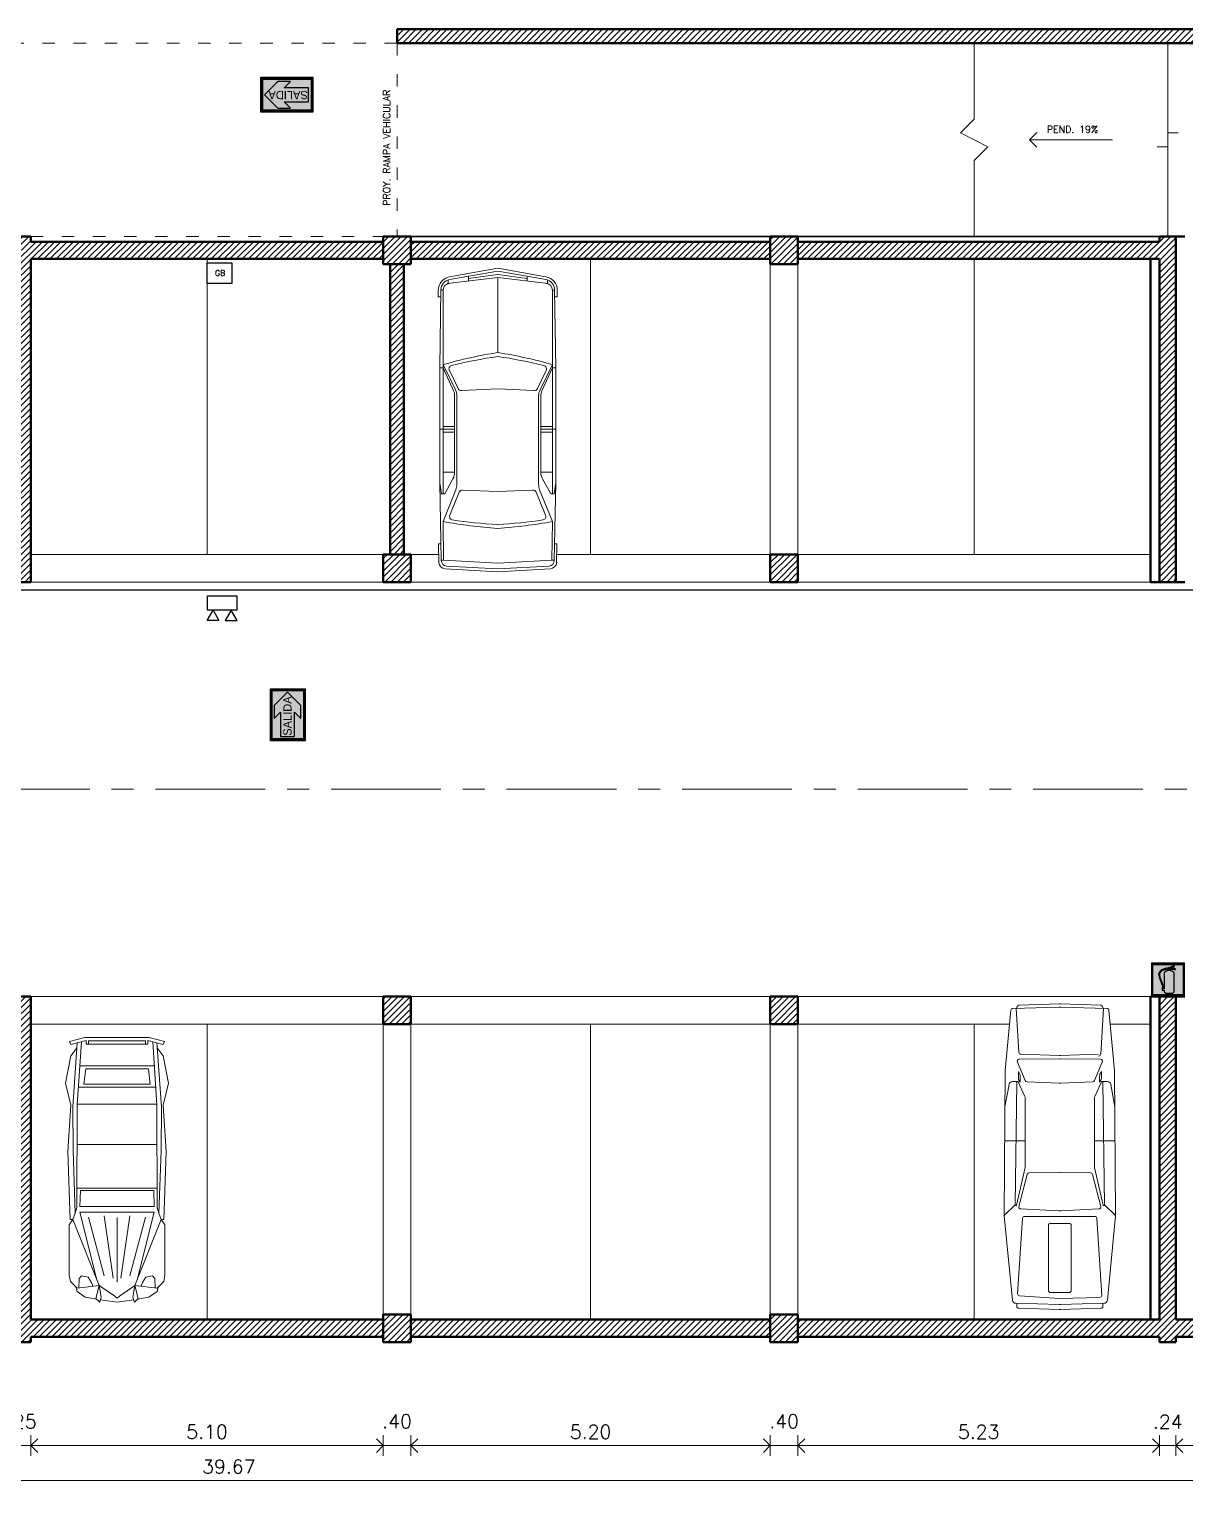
# Model space of a CAD drawing. Extents: x 1009 to 1343, y -172900 to 201.
# Drawn here: x 1170.01 to 1186.73, y 77.63 to 98.78 of the extents above; entities that cross this region are included whole.
import ezdxf

# ---------------------------------------------------------------- set-up
doc = ezdxf.new("R2010")
doc.units = 0
doc.header["$LTSCALE"] = 0.5
for name, pattern in [('ACAD_ISO03W100', [30, 12, -18]), ('CENTER', [50.8, 31.75, -6.35, 6.35, -6.35]), ('TRAZOS2', [0.375, 0.25, -0.125])]:
    doc.linetypes.add(name, pattern=pattern)
doc.layers.get('0').update_dxf_attribs({"linetype": 'CONTINUOUS'})
doc.layers.get('Defpoints').update_dxf_attribs({"linetype": 'CONTINUOUS'})
for name, color, linetype, lineweight in [('Acotaciones', 9, 'CONTINUOUS', 9), ('Detalles 01', 8, 'CONTINUOUS', 9), ('EQUIPO DE EMERGENCIA', 200, 'CONTINUOUS', 30), ('Muros corte', 7, 'CONTINUOUS', 40), ('Pisos', 252, 'CONTINUOUS', 18), ('Proyección', 4, 'ACAD_ISO03W100', 18), ('Punta 01', 6, 'CONTINUOUS', 9), ('Punta 02', 11, 'CONTINUOUS', 20), ('Punta 03', 171, 'CONTINUOUS', 30), ('Tratamiento pisos', 251, 'CONTINUOUS', 9), ('Vehículos', 155, 'CONTINUOUS', 13)]:
    doc.layers.add(name, color=color, linetype=linetype, lineweight=lineweight)
for name, color, linetype in [('BRIGADAS', 8, 'TRAZOS2'), ('Electricidad', 50, 'CONTINUOUS'), ('GCI-LUZ DE EMERG.LUZ ESTROBOSCOPICA', 12, 'CONTINUOUS'), ('MARCO_FONDO_NEGRO', 7, 'CONTINUOUS'), ('SEÑAL_FONDO_FIGURAS', 254, 'CONTINUOUS'), ('SEÑAL_FONDO_NEGRO', 7, 'CONTINUOUS'), ('SEÑAL_FONDO_ROJO', 242, 'CONTINUOUS'), ('SEÑAL_FONDO_VERDE', 86, 'CONTINUOUS')]:
    doc.layers.add(name, color=color, linetype=linetype)
doc.styles.add('franklin gothic medium', font='framd.ttf')
doc.styles.add('Texto 1 mm', font='simplex.shx', dxfattribs={"height": 0.1})
doc.styles.add('Texto 2 mm', font='simplex.shx', dxfattribs={"height": 0.2})
doc.styles.add('Texto 5 mm', font='simplex.shx', dxfattribs={"height": 0.5})
doc.dimstyles.new('Primera línea', dxfattribs={"dimscale": 0, "dimtxt": 0.2, "dimasz": 0.2, "dimexe": 0.15, "dimexo": 0, "dimgap": 0.1, "dimtad": 1, "dimzin": 4, "dimdsep": 46, "dimtxsty": 'Texto 2 mm', "dimblk": 'OPEN90', "dimcen": 2.5, "dimclrd": 256, "dimclre": 256, "dimclrt": 256, "dimadec": 0, "dimazin": 0, "dimtfac": 1, "dimtmove": 2, "dimatfit": 3, "dimldrblk": 'OPEN90', "dimfxl": 1, "dimtolj": 1, "dimtzin": 0, "dimlwd": -1, "dimlwe": -1, "dimarcsym": 0})
doc.dimstyles.new('Segunda línea', dxfattribs={"dimscale": 0, "dimtxt": 0.2, "dimasz": 0.2, "dimexe": 0.15, "dimexo": 0.5, "dimgap": 0.1, "dimtad": 1, "dimzin": 4, "dimdsep": 46, "dimtxsty": 'Texto 2 mm', "dimblk": 'OPEN90', "dimcen": 2.5, "dimclrd": 256, "dimclre": 256, "dimclrt": 256, "dimadec": 0, "dimazin": 0, "dimtfac": 1, "dimtmove": 2, "dimatfit": 3, "dimldrblk": 'OPEN90', "dimfxl": 1, "dimtolj": 1, "dimtzin": 0, "dimlwd": -1, "dimlwe": -1, "dimarcsym": 0})
pattern_1 = [(45, (62.21442, 16.503325), (-0.0449012806, 0.0449012806), [])]

# ---------------------------------------------------------------- blocks, each defined once
blk = doc.blocks.new('3cv planta')
for p, q in [((-206.2, 25.9), (-109.9, 64.4)), ((-109.9, 64.4), (-100.7, 61.2)), ((-196.3, 29.9), (-99.1, 54.3)), ((-100.7, 61.2), (-92.5, 58.6)), ((-99.1, 54.3), (-99.1, 0)), ((-92.5, 58.6), (57.7, 58.4)), ((-90.7, 54.3), (-90.7, 0)), ((-90.7, 54.3), (-67.5, 53.6)), ((-67.5, 53.6), (-67.5, 0)), ((-64, 58.6), (-64, 0)), ((0, 58.5), (0, 0)), ((57.7, 58.4), (149.8, 52.1)), ((58.9, 58.3), (58.9, 0)), ((83.5, 56.6), (83.5, 0)), ((88, 48.5), (88, 0)), ((88, 48.5), (110.5, 45.8)), ((110.5, 45.8), (110.5, 0)), ((114.9, 54.4), (114.9, 0)), ((-227.3, 24.3), (-230.8, 0)), ((-225.3, 31.1), (-230.6, 25.3)), ((-230.6, 25.3), (-223.2, 23)), ((-206.2, 25.9), (-225.3, 31.1)), ((-223.2, 23), (-206.2, 25.9)), ((-192.1, 18.8), (-106.2, 41.5)), ((146.5, 41.5), (146.5, 0)), ((-227.3, -24.3), (-230.8, 0)), ((-201.5, 0), (-106.9, 0)), ((-195.4, 5.7), (-104.6, 18.8)), ((-99.1, -54.3), (-99.1, 0)), ((-90.7, -54.3), (-90.7, 0)), ((-67.5, -53.6), (-67.5, 0)), ((-64, -58.6), (-64, 0)), ((0, -58.5), (0, 0)), ((58.9, -58.3), (58.9, 0)), ((83.5, -56.6), (83.5, 0)), ((88, -48.5), (88, 0)), ((110.5, -45.8), (110.5, 0)), ((114.9, -54.4), (114.9, 0)), ((146.5, -41.5), (146.5, 0)), ((-195.4, -5.7), (-104.6, -18.8)), ((-192.1, -18.8), (-106.2, -41.5)), ((-230.6, -25.3), (-223.2, -23)), ((-225.3, -31.1), (-230.6, -25.3)), ((-206.2, -25.9), (-225.3, -31.1)), ((-223.2, -23), (-206.2, -25.9)), ((-206.2, -25.9), (-109.9, -64.4)), ((-196.3, -29.9), (-99.1, -54.3)), ((-109.9, -64.4), (-100.7, -61.2)), ((-100.7, -61.2), (-92.5, -58.6)), ((-92.5, -58.6), (57.7, -58.4)), ((-90.7, -54.3), (-67.5, -53.6)), ((57.7, -58.4), (149.8, -52.1)), ((88, -48.5), (110.5, -45.8))]:
    blk.add_line(p, q)
for points in [[(140.9, 58.6), (129.6, 67.3), (89.5, 75.1), (57.2, 67.5), (-10.2, 71.7), (-109.9, 68.5), (-109.9, 64.4), (-117.8, 70), (-191.5, 69.8), (-200.4, 68.2), (-210.1, 58.5), (-206.2, 25.9), (-222.1, 3.4), (-225, 0)], [(148.4, 58.1), (55.1, 64.8), (-8.9, 64.3), (-100.7, 61.2)], [(151.4, 0), (151.4, 41.5), (146.5, 41.5), (146.5, 45.1), (151.6, 45.1), (146.1, 67.3), (150.5, 69.4), (156.1, 47), (156.1, 0)], [(-208.7, 59.9), (-214.9, 58.5), (-223.3, 46.4), (-226.3, 30)], [(-209.8, 55.9), (-196.3, 55.2), (-192.2, 51.9), (-194, 42), (-202.1, 37.3), (-207.3, 35.4)], [(140.9, -58.6), (129.6, -67.3), (89.5, -75.1), (57.2, -67.5), (-10.2, -71.7), (-109.9, -68.5), (-109.9, -64.4), (-117.8, -70), (-191.5, -69.8), (-200.4, -68.2), (-210.1, -58.5), (-206.2, -25.9), (-222.1, -3.4), (-225, 0)], [(151.4, 0), (151.4, -41.5), (146.5, -41.5), (146.5, -45.1), (151.6, -45.1), (146.1, -67.3), (150.5, -69.4), (156.1, -47), (156.1, 0)], [(-208.7, -59.9), (-214.9, -58.5), (-223.3, -46.4), (-226.3, -30)], [(-209.8, -55.9), (-196.3, -55.2), (-192.2, -51.9), (-194, -42), (-202.1, -37.3), (-207.3, -35.4)], [(148.4, -58.1), (55.1, -64.8), (-8.9, -64.3), (-100.7, -61.2)]]:
    blk.add_lwpolyline(points)
blk = doc.blocks.new('A$C0C570FE1')
for p, q in [((1.446, 1.701), (0.312, 1.684)), ((0.416, 1.722), (0.324, 1.723)), ((0.416, 1.685), (0.416, 1.722)), ((3.11, 1.701), (1.446, 1.701)), ((1.446, 1.701), (1.446, 1.653)), ((2.333, 1.701), (2.333, 1.485)), ((4.234, 1.679), (3.11, 1.701)), ((3.268, 1.677), (3.11, 1.701)), ((3.993, 1.717), (3.993, 1.684)), ((4.262, 1.714), (3.993, 1.717)), ((0.125, 1.558), (0, 0.861)), ((0.167, 1.56), (0.044, 0.861)), ((0.225, 1.592), (0.136, 0.861)), ((0.171, 1.581), (0.224, 1.581)), ((0.321, 1.653), (0.321, 1.684)), ((0.321, 1.653), (3.268, 1.653)), ((1.398, 1.653), (1.764, 1.474)), ((1.446, 1.653), (1.776, 1.501)), ((1.744, 1.435), (1.481, 1.562)), ((1.855, 1.485), (2.953, 1.485)), ((2.293, 1.653), (2.293, 1.485)), ((2.373, 1.653), (2.373, 1.485)), ((2.953, 1.485), (2.953, 1.653)), ((3.049, 1.51), (3.268, 1.629)), ((3.208, 1.468), (3.668, 1.653)), ((3.245, 1.418), (3.577, 1.554)), ((3.268, 1.629), (3.268, 1.677)), ((3.668, 1.653), (4.23, 1.644)), ((4.23, 1.644), (4.23, 1.679)), ((4.23, 1.644), (4.272, 0.861)), ((4.313, 1.603), (4.355, 0.861)), ((4.395, 0.861), (4.353, 1.62)), ((0.152, 1.283), (0.093, 0.861)), ((0.119, 1.285), (0.188, 1.285)), ((1.75, 0.861), (1.773, 1.388)), ((1.852, 1.453), (3.134, 1.453)), ((3.236, 0.861), (3.214, 1.37)), ((0.125, 0.165), (0, 0.861)), ((0.167, 0.163), (0.044, 0.861)), ((0.152, 0.439), (0.093, 0.861)), ((0.136, 0.861), (1.224, 0.861)), ((0.225, 0.131), (0.136, 0.861)), ((1.75, 0.861), (1.773, 0.335)), ((3.236, 0.861), (3.214, 0.353)), ((4.23, 0.079), (4.272, 0.861)), ((4.313, 0.12), (4.355, 0.861)), ((4.395, 0.861), (4.353, 0.103)), ((0.119, 0.438), (0.188, 0.438)), ((1.398, 0.07), (1.764, 0.249)), ((1.446, 0.07), (1.776, 0.221)), ((1.744, 0.287), (1.481, 0.161)), ((1.852, 0.27), (3.134, 0.27)), ((1.855, 0.238), (2.953, 0.238)), ((2.293, 0.07), (2.293, 0.238)), ((2.333, 0.022), (2.333, 0.238)), ((2.373, 0.07), (2.373, 0.238)), ((2.953, 0.238), (2.953, 0.07)), ((3.049, 0.213), (3.268, 0.094)), ((3.208, 0.255), (3.668, 0.07)), ((3.245, 0.304), (3.577, 0.169)), ((0.171, 0.142), (0.224, 0.142)), ((1.446, 0.022), (0.312, 0.039)), ((0.321, 0.07), (3.268, 0.07)), ((0.321, 0.07), (0.321, 0.039)), ((0.416, 0.001), (0.324, 0)), ((0.416, 0.038), (0.416, 0.001)), ((1.446, 0.022), (1.446, 0.07)), ((3.11, 0.022), (1.446, 0.022)), ((3.268, 0.046), (3.11, 0.022)), ((4.234, 0.044), (3.11, 0.022)), ((3.268, 0.094), (3.268, 0.046)), ((3.668, 0.07), (4.23, 0.079)), ((3.993, 0.005), (3.993, 0.039)), ((4.262, 0.008), (3.993, 0.005)), ((4.23, 0.079), (4.23, 0.044))]:
    blk.add_line(p, q)
for centre, radius, start, end in [((0.322, 1.523), 0.2, 89.6059, 169.7934), ((4.253, 1.615), 0.1, 3.1608, 84.5613), ((0.315, 1.534), 0.15, 90.8772, 169.9992), ((0.321, 1.553), 0.1, 90, 173.024), ((7.846, -0.184), 6.705, 164.0955, 171.0276), ((7.876, -0.089), 6.664, 165.9376, 171.8019), ((1.459, 1.516), 0.05, 64.4236, 163.8009), ((1.855, 1.685), 0.2, 246.7861, 270), ((2.953, 1.685), 0.2, 270, 298.6282), ((3.596, 1.508), 0.05, 13.1488, 112.1811), ((-2.765, 0.542), 6.484, 2.8274, 8.6702), ((-2.714, 0.453), 6.494, 3.6062, 10.6501), ((4.233, 1.599), 0.08, 3.2191, 89.3245), ((1.723, 1.39), 0.05, 357.5478, 64.4236), ((1.852, 1.653), 0.2, 243.8694, 270), ((3.134, 1.653), 0.2, 270, 291.9752), ((3.264, 1.372), 0.05, 112.1811, 182.5243), ((7.846, 1.907), 6.705, 188.9724, 195.9045), ((7.876, 1.812), 6.664, 188.1981, 194.0624), ((-2.765, 1.181), 6.484, 351.3298, 357.1726), ((-2.714, 1.27), 6.494, 349.3499, 356.3938), ((1.723, 0.332), 0.05, 295.5764, 2.4522), ((1.852, 0.07), 0.2, 90, 116.1306), ((1.855, 0.038), 0.2, 90, 113.2139), ((2.953, 0.038), 0.2, 61.3718, 90), ((3.134, 0.07), 0.2, 68.0248, 90), ((3.264, 0.351), 0.05, 177.4757, 247.8189), ((0.322, 0.2), 0.2, 190.2066, 270.3941), ((0.315, 0.189), 0.15, 190.0008, 269.1228), ((0.321, 0.17), 0.1, 186.976, 270), ((1.459, 0.206), 0.05, 196.1991, 295.5764), ((3.596, 0.215), 0.05, 247.8189, 346.8512), ((4.233, 0.124), 0.08, 270.6755, 356.7809), ((4.253, 0.108), 0.1, 275.4387, 356.8392)]:
    blk.add_arc(centre, radius, start, end)
blk = doc.blocks.new('R12 planta')
for p, q in [((-2.325, 0.646), (-2.368, 0.646)), ((-2.345, 0.031), (-2.325, 0.659)), ((-1.058, 0.826), (-2.28, 0.709)), ((1.041, 0.813), (-1.055, 0.826)), ((-0.901, 0.668), (-1.053, 0.826)), ((-0.903, 0.648), (-0.362, 0.523)), ((0.876, 0.646), (-0.901, 0.668)), ((0.027, 0.523), (0.027, 0.819)), ((0.843, 0.758), (0.52, 0.816)), ((0.884, 0.646), (0.884, 0.709)), ((0.898, 0.524), (1.165, 0.637)), ((1.915, 0.732), (1.043, 0.812)), ((1.307, 0.614), (1.942, 0.655)), ((1.942, 0.702), (1.963, 0.031)), ((-2.417, 0.032), (-2.398, 0.616)), ((-2.217, 0.604), (-2.254, 0.025)), ((-2.187, 0.634), (-1.097, 0.563)), ((-1.068, -0.483), (-1.068, 0.533)), ((-0.96, 0.587), (-0.986, 0.036)), ((-0.924, 0.616), (-0.459, 0.494)), ((-0.435, 0.464), (-0.432, 0.024)), ((-0.36, 0.523), (0.635, 0.523)), ((0.678, 0.532), (0.88, 0.627)), ((0.861, 0.034), (0.88, 0.497)), ((0.912, 0.619), (0.873, 0.598)), ((0.951, 0.598), (0.873, 0.598)), ((0.926, 0.623), (1.028, 0.623)), ((1.028, 0.623), (0.989, 0.601)), ((1.206, 0.609), (1.215, 0.027)), ((1.279, 0.584), (1.263, 0.031)), ((1.99, 0.616), (2.008, 0.031)), ((-2.417, 0.013), (-2.398, -0.571)), ((-2.345, 0.013), (-2.325, -0.615)), ((-2.241, -0.554), (-2.254, 0.025)), ((-2.169, 0.157), (-2.169, -0.112)), ((-2.139, 0.187), (-1.198, 0.187)), ((-1.168, 0.157), (-1.168, -0.112)), ((-0.96, -0.542), (-0.986, 0.008)), ((-0.435, -0.42), (-0.432, 0.02)), ((0.861, 0.01), (0.88, -0.452)), ((1.206, -0.565), (1.215, 0.018)), ((1.279, -0.539), (1.263, 0.014)), ((1.942, -0.658), (1.963, 0.013)), ((1.99, -0.571), (2.008, 0.013)), ((-2.139, -0.142), (-1.198, -0.142)), ((-2.325, -0.601), (-2.368, -0.601)), ((-2.211, -0.584), (-1.097, -0.513)), ((-0.901, -0.624), (-1.053, -0.782)), ((-0.924, -0.572), (-0.459, -0.449)), ((-0.903, -0.604), (-0.362, -0.479)), ((0.876, -0.601), (-0.901, -0.624)), ((-0.36, -0.478), (0.635, -0.478)), ((0.027, -0.478), (0.027, -0.775)), ((0.678, -0.488), (0.88, -0.582)), ((0.912, -0.575), (0.873, -0.553)), ((0.951, -0.553), (0.873, -0.553)), ((0.884, -0.601), (0.884, -0.665)), ((0.898, -0.48), (1.165, -0.592)), ((0.926, -0.578), (1.028, -0.578)), ((1.028, -0.578), (0.989, -0.557)), ((1.282, -0.569), (1.942, -0.611)), ((-1.058, -0.782), (-2.28, -0.665)), ((1.041, -0.768), (-1.055, -0.782)), ((0.843, -0.714), (0.52, -0.772)), ((1.915, -0.688), (1.043, -0.768))]:
    blk.add_line(p, q)
for centre, radius, start, end in [((-2.368, 0.616), 0.03, 90, 180), ((-2.275, 0.659), 0.05, 95.4727, 180), ((-1.056, 0.796), 0.03, 89.6203, 95.4727), ((-0.901, 0.658), 0.01, 90, 258.9881), ((0.834, 0.709), 0.05, 0, 79.9012), ((0.876, 0.636), 0.01, 295.0315, 90), ((1.04, 0.783), 0.03, 84.7226, 89.6203), ((1.176, 0.609), 0.03, 0, 112.8473), ((1.912, 0.702), 0.03, 0, 84.7226), ((1.944, 0.596), 0.0501, 23.6099, 92.4957), ((-2.187, 0.604), 0.03, 90, 180), ((-1.098, 0.533), 0.03, 0, 86.3747), ((-0.93, 0.587), 0.03, 78.6827, 180), ((-0.465, 0.464), 0.03, 0, 78.6827), ((-0.357, 0.553), 0.03, 258.9881, 270), ((-0.36, 0.533), 0.01, 256.9832, 270), ((0.635, 0.623), 0.1, 270, 295.0315), ((0.91, 0.497), 0.03, 112.8473, 180), ((0.926, 0.593), 0.03, 90, 117.7651), ((0.952, 0.802), 0.204, 269.9335, 280.5642), ((1.309, 0.584), 0.03, 93.6171, 180), ((-2.117, 0.022), 0.3, 178.1825, 181.8175), ((-2.045, 0.022), 0.3, 178.2216, 181.7784), ((-2.139, 0.157), 0.03, 90, 180), ((-1.198, 0.157), 0.03, 0, 90), ((-0.686, 0.022), 0.3, 177.2761, 182.7239), ((-0.732, 0.022), 0.3, 359.5958, 0.4042), ((1.161, 0.022), 0.3, 177.6755, 182.3245), ((0.915, 0.022), 0.3, 359.1475, 0.8525), ((1.563, 0.022), 0.3, 178.3902, 181.6098), ((1.663, 0.022), 0.3, 358.2407, 1.7593), ((1.708, 0.022), 0.3, 358.2407, 1.7593), ((-2.139, -0.112), 0.03, 180, 270), ((-1.198, -0.112), 0.03, 270, 0), ((-0.465, -0.42), 0.03, 281.3173, 0), ((-2.368, -0.571), 0.03, 180, 270), ((-2.275, -0.615), 0.05, 180, 264.5273), ((-2.211, -0.554), 0.03, 180, 270), ((-1.098, -0.483), 0.03, 273.6253, 0), ((-0.93, -0.542), 0.03, 180, 281.3173), ((-0.901, -0.614), 0.01, 101.0119, 270), ((-0.357, -0.508), 0.03, 90, 101.0119), ((-0.36, -0.488), 0.01, 90, 103.0168), ((0.635, -0.578), 0.1, 64.9685, 90), ((0.876, -0.591), 0.01, 270, 64.9685), ((0.91, -0.452), 0.03, 180, 247.1527), ((0.926, -0.548), 0.03, 242.2349, 270), ((0.952, -0.757), 0.204, 79.4358, 90.0665), ((1.176, -0.565), 0.03, 247.1527, 0), ((1.283, -0.539), 0.03, 180, 266.3829), ((1.944, -0.551), 0.0501, 267.5043, 336.3901), ((-1.056, -0.752), 0.03, 264.5273, 270.3797), ((0.834, -0.665), 0.05, 280.0988, 0), ((1.04, -0.738), 0.03, 270.3797, 275.2774), ((1.912, -0.658), 0.03, 275.2774, 0)]:
    blk.add_arc(centre, radius, start, end)
blk = doc.blocks.new('_Open90')
at = {"color": 0, "linetype": 'ByBlock', "lineweight": -2}
for p, q in [((0, 0), (-1, 0)), ((-0.5, 0.5), (0, 0)), ((0, 0), (-0.5, -0.5))]:
    blk.add_line(p, q, dxfattribs=at)
blk = doc.blocks.new('*D225')
at = {"layer": 'Acotaciones', "transparency": 16777216}
for p, q in [((1170.03, 78.433), (1170.03, 78.134)), ((1170.23, 78.284), (1174.93, 78.284)), ((1175.13, 78.433), (1175.13, 78.134))]:
    blk.add_line(p, q, dxfattribs=at)
at = {"layer": 'Defpoints', "color": 0, "transparency": 16777216}
for p in [(1170.03, 78.433), (1175.13, 78.433), (1175.13, 78.284)]:
    blk.add_point(p, dxfattribs=at)
at = {"layer": 'Acotaciones', "transparency": 16777216, "xscale": 0.2, "yscale": 0.2, "zscale": 0.2, "rotation": 180}
blk.add_blockref('_Open90', (1170.03, 78.284), dxfattribs=at)
at = {"layer": 'Acotaciones', "transparency": 16777216, "xscale": 0.2, "yscale": 0.2, "zscale": 0.2}
blk.add_blockref('_Open90', (1175.13, 78.284), dxfattribs=at)
at = {"layer": 'Acotaciones', "transparency": 16777216, "insert": (1172.58, 78.484), "char_height": 0.2, "attachment_point": 5, "style": 'Texto 2 mm'}
blk.add_mtext('\\A1;5.10', dxfattribs=at)
blk = doc.blocks.new('*D226')
at = {"layer": 'Acotaciones', "transparency": 16777216}
for p, q in [((1175.53, 78.433), (1175.53, 78.134)), ((1175.73, 78.284), (1180.53, 78.284)), ((1180.73, 78.433), (1180.73, 78.134))]:
    blk.add_line(p, q, dxfattribs=at)
at = {"layer": 'Defpoints', "color": 0, "transparency": 16777216}
for p in [(1175.53, 78.433), (1180.73, 78.433), (1180.73, 78.284)]:
    blk.add_point(p, dxfattribs=at)
at = {"layer": 'Acotaciones', "transparency": 16777216, "xscale": 0.2, "yscale": 0.2, "zscale": 0.2, "rotation": 180}
blk.add_blockref('_Open90', (1175.53, 78.284), dxfattribs=at)
at = {"layer": 'Acotaciones', "transparency": 16777216, "xscale": 0.2, "yscale": 0.2, "zscale": 0.2}
blk.add_blockref('_Open90', (1180.73, 78.284), dxfattribs=at)
at = {"layer": 'Acotaciones', "transparency": 16777216, "insert": (1178.13, 78.484), "char_height": 0.2, "attachment_point": 5, "style": 'Texto 2 mm'}
blk.add_mtext('\\A1;5.20', dxfattribs=at)
blk = doc.blocks.new('*D227')
at = {"layer": 'Acotaciones', "transparency": 16777216}
for p, q in [((1181.13, 78.433), (1181.13, 78.134)), ((1181.33, 78.284), (1186.16, 78.284)), ((1186.36, 78.433), (1186.36, 78.134))]:
    blk.add_line(p, q, dxfattribs=at)
at = {"layer": 'Defpoints', "color": 0, "transparency": 16777216}
for p in [(1181.13, 78.433), (1186.36, 78.433), (1186.36, 78.284)]:
    blk.add_point(p, dxfattribs=at)
at = {"layer": 'Acotaciones', "transparency": 16777216, "xscale": 0.2, "yscale": 0.2, "zscale": 0.2, "rotation": 180}
blk.add_blockref('_Open90', (1181.13, 78.284), dxfattribs=at)
at = {"layer": 'Acotaciones', "transparency": 16777216, "xscale": 0.2, "yscale": 0.2, "zscale": 0.2}
blk.add_blockref('_Open90', (1186.36, 78.284), dxfattribs=at)
at = {"layer": 'Acotaciones', "transparency": 16777216, "insert": (1183.745, 78.484), "char_height": 0.2, "attachment_point": 5, "style": 'Texto 2 mm'}
blk.add_mtext('\\A1;5.23', dxfattribs=at)
blk = doc.blocks.new('*D228')
at = {"layer": 'Acotaciones', "transparency": 16777216}
for p, q in [((1186.6, 78.433), (1186.6, 78.134)), ((1192.28, 78.284), (1186.8, 78.284)), ((1192.48, 78.433), (1192.48, 78.134))]:
    blk.add_line(p, q, dxfattribs=at)
at = {"layer": 'Defpoints', "color": 0, "transparency": 16777216}
for p in [(1186.6, 78.433), (1186.6, 78.284), (1192.48, 78.433)]:
    blk.add_point(p, dxfattribs=at)
at = {"layer": 'Acotaciones', "transparency": 16777216, "xscale": 0.2, "yscale": 0.2, "zscale": 0.2, "rotation": 180}
blk.add_blockref('_Open90', (1186.6, 78.284), dxfattribs=at)
at = {"layer": 'Acotaciones', "transparency": 16777216, "xscale": 0.2, "yscale": 0.2, "zscale": 0.2}
blk.add_blockref('_Open90', (1192.48, 78.284), dxfattribs=at)
at = {"layer": 'Acotaciones', "transparency": 16777216, "insert": (1189.54, 78.484), "char_height": 0.2, "attachment_point": 5, "style": 'Texto 2 mm'}
blk.add_mtext('\\A1;5.88', dxfattribs=at)
blk = doc.blocks.new('*D229')
at = {"layer": 'Acotaciones', "transparency": 16777216}
for p, q in [((1153.06, 77.933), (1153.06, 77.63)), ((1192.73, 77.933), (1192.73, 77.63)), ((1153.26, 77.78), (1192.53, 77.78))]:
    blk.add_line(p, q, dxfattribs=at)
at = {"layer": 'Defpoints', "color": 0, "transparency": 16777216}
for p in [(1153.06, 78.433), (1192.73, 78.433), (1192.73, 77.78)]:
    blk.add_point(p, dxfattribs=at)
at = {"layer": 'Acotaciones', "transparency": 16777216, "xscale": 0.2, "yscale": 0.2, "zscale": 0.2, "rotation": 180}
blk.add_blockref('_Open90', (1153.06, 77.78), dxfattribs=at)
at = {"layer": 'Acotaciones', "transparency": 16777216, "xscale": 0.2, "yscale": 0.2, "zscale": 0.2}
blk.add_blockref('_Open90', (1192.73, 77.78), dxfattribs=at)
at = {"layer": 'Acotaciones', "transparency": 16777216, "insert": (1172.895, 77.98), "char_height": 0.2, "attachment_point": 5, "style": 'Texto 2 mm'}
blk.add_mtext('\\A1;39.67', dxfattribs=at)
blk = doc.blocks.new('A$C4F586106')
at = {"layer": 'SEÑAL_FONDO_FIGURAS'}
h = blk.add_hatch(color=256, dxfattribs=at)
h.paths.add_polyline_path([(1.092, 0.238), (0.029, 0.238), (0.029, 1.85), (1.092, 1.85)])
h.paths.add_polyline_path([(1.063, 1.821), (0.058, 1.821), (0.058, 0.267), (1.063, 0.267)], flags=16)
h.paths.add_polyline_path([(0.807, 1.55), (0.807, 0.438), (0.287, 0.438), (0.287, 1.55)], flags=8)
blk.add_hatch(color=256, dxfattribs=at).paths.add_polyline_path([(0.553, 1.768), (0.126, 1.339), (0.126, 0.925), (0.327, 1.132), (0.327, 0.349), (0.553, 0.349), (0.778, 0.349), (0.778, 1.132), (0.979, 0.925), (0.979, 1.339)])
at = {"layer": 'SEÑAL_FONDO_VERDE'}
h = blk.add_hatch(color=256, dxfattribs=at)
h.paths.add_polyline_path([(0.058, 0.267), (0.058, 1.821), (1.063, 1.821), (1.063, 0.267)])
h.paths.add_polyline_path([(0.327, 0.349), (0.553, 0.349), (0.778, 0.349), (0.778, 1.132), (0.979, 0.925), (0.979, 1.339), (0.553, 1.768), (0.126, 1.339), (0.126, 0.925), (0.327, 1.132)], flags=16)
at = {"layer": 'MARCO_FONDO_NEGRO'}
blk.add_lwpolyline([(1.121, 1.879), (1.121, 0.209), (0, 0.209), (0, 1.879)], close=True, dxfattribs=at)
at = {"layer": 'SEÑAL_FONDO_FIGURAS'}
blk.add_lwpolyline([(1.092, 1.85), (0.029, 1.85), (0.029, 0.238), (1.092, 0.238)], close=True, dxfattribs=at)
at = {"layer": 'SEÑAL_FONDO_NEGRO'}
blk.add_lwpolyline([(1.063, 1.821), (1.063, 0.267), (0.058, 0.267), (0.058, 1.821)], close=True, dxfattribs=at)
at = {"layer": 'SEÑAL_FONDO_VERDE'}
for points in [[(1.063, 1.821), (1.063, 0.267), (0.058, 0.267), (0.058, 1.821)], [(0.553, 0.349), (0.778, 0.349), (0.778, 1.132), (0.979, 0.925), (0.979, 1.339), (0.553, 1.768), (0.126, 1.339), (0.126, 0.925), (0.327, 1.132), (0.327, 0.349)], [(0.553, 0.349), (0.778, 0.349), (0.778, 1.132), (0.979, 0.925), (0.979, 1.339), (0.553, 1.768), (0.126, 1.339), (0.126, 0.925), (0.327, 1.132), (0.327, 0.349)]]:
    blk.add_lwpolyline(points, close=True, dxfattribs=at)
at = {"layer": 'SEÑAL_FONDO_VERDE', "style": 'franklin gothic medium'}
blk.add_text('SALIDA', height=0.2658, rotation=90, dxfattribs=at).set_placement((0.681, 0.372))
blk = doc.blocks.new('A$C04752EFD')
at = {"layer": 'GCI-LUZ DE EMERG.LUZ ESTROBOSCOPICA', "color": 1}
blk.add_lwpolyline([(-0.177, -0.173), (-0.177, 0), (0.177, 0), (0.177, -0.173)], close=True, dxfattribs=at)
at = {"layer": 'GCI-LUZ DE EMERG.LUZ ESTROBOSCOPICA'}
for points in [[(0.177, -0.173), (-0.177, -0.173), (-0.177, 0), (0.177, 0)], [(-0.109, -0.173), (-0.038, -0.297), (-0.18, -0.297)], [(0.109, -0.173), (0.038, -0.297), (0.18, -0.297)]]:
    blk.add_lwpolyline(points, close=True, dxfattribs=at)
blk = doc.blocks.new('A$C6C4A3897')
at = {"layer": 'SEÑAL_FONDO_FIGURAS'}
h = blk.add_hatch(color=256, dxfattribs=at)
h.paths.add_polyline_path([(2.147, -0.043), (0.043, -0.043), (0.043, -2.139), (2.147, -2.139)])
h.paths.add_polyline_path([(2.093, -2.085), (0.097, -2.085), (0.097, -0.097), (2.093, -0.097)], flags=16)
h.paths.add_polyline_path([(1.494, -1.856, -0.414214), (1.364, -1.986), (0.969, -1.986, -0.414214), (0.839, -1.856), (0.839, -1.789), (0.708, -1.789), (0.708, -1.699), (0.74, -1.699), (0.74, -1.664), (0.711, -1.664), (0.711, -1.576), (0.743, -1.576, 0.083884), (0.693, -1.404), (0.5, -0.898, -0.214308), (0.523, -0.578, -0.167733), (0.738, -0.417, -0.097156), (0.97, -0.351), (0.97, -0.321), (1.058, -0.321), (1.058, -0.351), (1.087, -0.351, -0.303754), (1.167, -0.298, -0.115313), (1.528, -0.185), (1.53, -0.211, 0.177163), (1.266, -0.329, -0.189272), (1.622, -0.41), (1.592, -0.419, 0.309273), (1.561, -0.409), (1.517, -0.422, 0.291679), (1.46, -0.396), (1.418, -0.408, 0.202341), (1.342, -0.393), (1.3, -0.404, 0.390383), (1.254, -0.384, -0.914616), (1.082, -0.399), (1.058, -0.399), (1.058, -0.429), (0.97, -0.429), (0.97, -0.404, 0.074097), (0.777, -0.461, 0.17086), (0.577, -0.631, 0.207162), (0.599, -0.983), (0.763, -1.4, -0.083589), (0.794, -1.576), (0.817, -1.576), (0.817, -1.664), (0.792, -1.664), (0.792, -1.699), (0.839, -1.699), (0.839, -0.631, -0.204768), (1.051, -0.505, 0.117351), (1.082, -0.431, 0.582578), (1.251, -0.433, 0.113638), (1.282, -0.505, -0.204768), (1.494, -0.631)], flags=0)
h.paths.add_polyline_path([(1.184, -0.438), (1.167, -0.358), (1.151, -0.438, -6.735071)], flags=0)
at = {"layer": 'SEÑAL_FONDO_ROJO'}
h = blk.add_hatch(color=256, dxfattribs=at)
h.paths.add_polyline_path([(2.093, -0.097), (0.097, -0.097), (0.097, -2.085), (2.093, -2.085)])
h.paths.add_polyline_path([(1.494, -1.856, -0.414214), (1.364, -1.986), (0.969, -1.986, -0.414214), (0.839, -1.856), (0.839, -1.789), (0.708, -1.789), (0.708, -1.699), (0.74, -1.699), (0.74, -1.664), (0.711, -1.664), (0.711, -1.576), (0.743, -1.576, 0.083884), (0.693, -1.404), (0.5, -0.898, -0.214308), (0.523, -0.578, -0.167733), (0.738, -0.417, -0.097156), (0.97, -0.351), (0.97, -0.321), (1.058, -0.321), (1.058, -0.351), (1.087, -0.351, -0.303754), (1.167, -0.298, -0.115313), (1.528, -0.185), (1.53, -0.211, 0.177163), (1.266, -0.329, -0.189272), (1.622, -0.41), (1.592, -0.419, 0.309273), (1.561, -0.409), (1.517, -0.422, 0.291679), (1.46, -0.396), (1.418, -0.408, 0.202341), (1.342, -0.393), (1.3, -0.404, 0.390383), (1.254, -0.384, -0.914616), (1.082, -0.399), (1.058, -0.399), (1.058, -0.429), (0.97, -0.429), (0.97, -0.404, 0.074097), (0.777, -0.461, 0.17086), (0.577, -0.631, 0.207162), (0.599, -0.983), (0.763, -1.4, -0.083589), (0.794, -1.576), (0.817, -1.576), (0.817, -1.664), (0.792, -1.664), (0.792, -1.699), (0.839, -1.699), (0.839, -0.631, -0.204768), (1.051, -0.505, 0.117351), (1.082, -0.431, 0.582578), (1.251, -0.433, 0.113638), (1.282, -0.505, -0.204768), (1.494, -0.631)], flags=16)
h.paths.add_polyline_path([(1.184, -0.438), (1.167, -0.358), (1.151, -0.438, -6.735071)], flags=0)
at = {"layer": 'MARCO_FONDO_NEGRO'}
for p, q in [((2.191, 0), (0, 0)), ((0, 0), (0, -2.182)), ((2.191, -2.182), (2.191, 0)), ((0, -2.182), (2.191, -2.182))]:
    blk.add_line(p, q, dxfattribs=at)
at = {"layer": 'SEÑAL_FONDO_FIGURAS'}
for points in [[(0.043, -2.139), (2.147, -2.139), (2.147, -0.043), (0.043, -0.043)], [(0.097, -2.085), (0.097, -0.097), (2.093, -0.097), (2.093, -2.085)]]:
    blk.add_lwpolyline(points, close=True, dxfattribs=at)
for points in [[(1.082, -0.431, -0.117351), (1.051, -0.505, 0.204768), (0.839, -0.631), (0.839, -1.699), (0.792, -1.699), (0.792, -1.664), (0.817, -1.664), (0.817, -1.576), (0.794, -1.576, 0.083589), (0.763, -1.4), (0.599, -0.983, -0.207162), (0.577, -0.631, -0.17086), (0.777, -0.461, -0.074097), (0.97, -0.404), (0.97, -0.429), (1.058, -0.429), (1.058, -0.399), (1.082, -0.399, 0.914616), (1.254, -0.384, -0.390383), (1.3, -0.404), (1.342, -0.393, -0.202341), (1.418, -0.408), (1.46, -0.396, -0.291679), (1.517, -0.422), (1.561, -0.409, -0.309273), (1.592, -0.419), (1.622, -0.41, 0.189272), (1.266, -0.329, -0.177163), (1.53, -0.211), (1.528, -0.185, 0.115313), (1.167, -0.298, 0.303754), (1.087, -0.351), (1.058, -0.351), (1.058, -0.321), (0.97, -0.321), (0.97, -0.351, 0.097156), (0.738, -0.417, 0.167733), (0.523, -0.578, 0.214308), (0.5, -0.898), (0.693, -1.404, -0.083884), (0.743, -1.576), (0.711, -1.576), (0.711, -1.664), (0.74, -1.664), (0.74, -1.699), (0.708, -1.699), (0.708, -1.789), (0.839, -1.789), (0.839, -1.856, 0.414214), (0.969, -1.986), (1.364, -1.986, 0.414214), (1.494, -1.856), (1.494, -0.631, 0.204768), (1.282, -0.505, -0.113638), (1.251, -0.433, -0.582578)], [(1.167, -0.358), (1.184, -0.438, 6.735071), (1.151, -0.438)]]:
    blk.add_lwpolyline(points, format="xyb", close=True, dxfattribs=at)

msp = doc.modelspace()

# ---------------------------------------------------------------- hatches: boundary and pattern name
at = {"layer": 'Detalles 01'}
h = msp.add_hatch(dxfattribs=at)
h.set_pattern_fill('ANSI31,_O', color=256, scale=0.02)
h.set_pattern_definition(pattern_1)
h.paths.add_polyline_path([(1183.68, 98.783), (1175.33, 98.783), (1175.33, 98.583), (1183.68, 98.583)])
h = msp.add_hatch(dxfattribs=at)
h.set_pattern_fill('ANSI31,_O', color=256, scale=0.02)
h.set_pattern_definition(pattern_1)
h.paths.add_polyline_path([(1192.73, 98.783), (1183.68, 98.783), (1183.68, 98.583), (1192.48, 98.583), (1192.48, 87.783), (1192.73, 87.783)])
h = msp.add_hatch(dxfattribs=at)
h.set_pattern_fill('ANSI31,_O', color=256, scale=0.02)
h.set_pattern_definition(pattern_1)
h.paths.add_polyline_path([(1158.93, 95.708), (1158.93, 95.458), (1164.03, 95.458), (1164.03, 91.083), (1158.93, 91.083), (1158.93, 90.883), (1164.03, 90.883), (1164.03, 90.783), (1166.03, 90.783), (1166.03, 90.933), (1164.27, 90.933), (1164.27, 95.458), (1166.03, 95.458), (1166.03, 95.708), (1164.27, 95.708), (1164.27, 95.783), (1164.03, 95.783), (1164.03, 95.708)])
h.paths.add_polyline_path([(1166.67, 90.783), (1166.67, 94.658), (1166.52, 94.658), (1166.52, 90.933), (1166.03, 90.933), (1166.03, 90.783)])
h.paths.add_polyline_path([(1168.24, 93.596), (1168.39, 93.596), (1168.39, 94.314), (1168.24, 94.314)], flags=17)
h.paths.add_polyline_path([(1168.24, 92.078), (1168.39, 92.078), (1168.39, 92.796), (1168.24, 92.796)], flags=17)
h.paths.add_polyline_path([(1169.79, 95.458), (1169.79, 90.933), (1168.39, 90.933), (1168.39, 91.278), (1168.24, 91.278), (1168.24, 90.783), (1170.03, 90.783), (1170.03, 95.458), (1175.13, 95.458), (1175.13, 95.708), (1170.03, 95.708), (1170.03, 95.783), (1169.79, 95.783), (1169.79, 95.708), (1166.03, 95.708), (1166.03, 95.458), (1168.24, 95.458), (1168.24, 95.114), (1168.39, 95.114), (1168.39, 95.458)])
h = msp.add_hatch(dxfattribs=at)
h.set_pattern_fill('ANSI31,_O', color=256, scale=0.02)
h.set_pattern_definition(pattern_1)
h.paths.add_polyline_path([(1175.53, 95.783), (1175.13, 95.783), (1175.13, 95.383), (1175.53, 95.383)])
h = msp.add_hatch(dxfattribs=at)
h.set_pattern_fill('ANSI31,_O', color=256, scale=0.02)
h.set_pattern_definition(pattern_1)
h.paths.add_polyline_path([(1180.73, 95.708), (1175.53, 95.708), (1175.53, 95.458), (1180.73, 95.458)])
h.paths.add_polyline_path([(1175.53, 91.183), (1175.13, 91.183), (1175.13, 90.783), (1175.53, 90.783)])
h = msp.add_hatch(dxfattribs=at)
h.set_pattern_fill('ANSI31,_O', color=256, scale=0.02)
h.set_pattern_definition(pattern_1)
h.paths.add_polyline_path([(1186.6, 95.783), (1186.36, 95.783), (1186.36, 95.708), (1181.13, 95.708), (1181.13, 95.458), (1186.36, 95.458), (1186.36, 90.783), (1186.6, 90.783)])
h.paths.add_polyline_path([(1180.73, 95.383), (1181.13, 95.383), (1181.13, 95.783), (1180.73, 95.783)])
h.paths.add_polyline_path([(1180.73, 91.183), (1180.73, 90.783), (1181.13, 90.783), (1181.13, 91.183)])
h = msp.add_hatch(dxfattribs=at)
h.set_pattern_fill('ANSI31,_O', color=256, scale=0.02)
h.set_pattern_definition(pattern_1)
h.paths.add_polyline_path([(1175.43, 95.383), (1175.23, 95.383), (1175.23, 91.183), (1175.43, 91.183)])
h = msp.add_hatch(dxfattribs=at)
h.set_pattern_fill('ANSI31,_O', color=256, scale=0.02)
h.set_pattern_definition(pattern_1)
h.paths.add_polyline_path([(1181.13, 80.108), (1181.13, 79.858), (1186.36, 79.858), (1186.36, 79.783), (1186.6, 79.783), (1186.6, 79.858), (1192.73, 79.858), (1192.73, 87.783), (1192.48, 87.783), (1192.48, 80.108), (1186.6, 80.108), (1186.6, 84.783), (1186.36, 84.783), (1186.36, 80.108)])
h = msp.add_hatch(dxfattribs=at)
h.set_pattern_fill('ANSI31,_O', color=256, scale=0.02)
h.set_pattern_definition(pattern_1)
h.paths.add_polyline_path([(1170.03, 79.858), (1175.13, 79.858), (1175.13, 80.108), (1170.03, 80.108), (1170.03, 84.783), (1169.78, 84.783), (1169.78, 80.108), (1166.03, 80.108), (1166.03, 79.858), (1169.79, 79.858), (1169.79, 79.783), (1170.03, 79.783)])
h.paths.add_polyline_path([(1175.13, 80.183), (1175.13, 79.783), (1175.53, 79.783), (1175.53, 80.183)])
h.paths.add_polyline_path([(1175.53, 84.783), (1175.13, 84.783), (1175.13, 84.383), (1175.53, 84.383)])
h.paths.add_polyline_path([(1180.73, 79.858), (1180.73, 80.108), (1175.53, 80.108), (1175.53, 79.858)])
h.paths.add_polyline_path([(1181.13, 80.183), (1180.73, 80.183), (1180.73, 79.783), (1181.13, 79.783)])
h.paths.add_polyline_path([(1181.13, 84.783), (1180.73, 84.783), (1180.73, 84.383), (1181.13, 84.383)])

# ---------------------------------------------------------------- linework, layer by layer
at = {"layer": 'Acotaciones'}
for p, q in [((1169.79, 78.284), (1170.03, 78.284)), ((1175.13, 78.433), (1175.13, 78.134)), ((1175.13, 78.284), (1175.53, 78.284)), ((1175.53, 78.433), (1175.53, 78.134)), ((1180.73, 78.433), (1180.73, 78.134)), ((1180.73, 78.284), (1181.13, 78.284)), ((1181.13, 78.433), (1181.13, 78.134)), ((1186.36, 78.433), (1186.36, 78.134)), ((1186.36, 78.284), (1186.6, 78.284)), ((1186.6, 78.433), (1186.6, 78.134))]:
    msp.add_line(p, q, dxfattribs=at)
at = {"layer": 'Detalles 01'}
for p, q in [((1184.48, 97.183), (1184.586, 97.29)), ((1184.48, 97.183), (1184.586, 97.077)), ((1184.48, 97.183), (1185.68, 97.183)), ((1186.63, 97.283), (1186.48, 97.283)), ((1186.48, 97.083), (1186.33, 97.083))]:
    msp.add_line(p, q, dxfattribs=at)
at = {"layer": 'Detalles 01', "linetype": 'CENTER', "ltscale": 0.1}
msp.add_line((1151.515, 87.783), (1193.681, 87.783), dxfattribs=at)
at = {"layer": 'Electricidad'}
for p, q in [((1169.856, 90.669), (1175.596, 90.669)), ((1175.596, 90.669), (1192.546, 90.669))]:
    msp.add_line(p, q, dxfattribs=at)
msp.add_lwpolyline([(1172.58, 95.404), (1172.941, 95.404), (1172.941, 95.105), (1172.58, 95.105)], close=True, dxfattribs=at)
at = {"layer": 'Muros corte'}
for p, q in [((1175.33, 98.783), (1192.73, 98.783)), ((1175.33, 98.583), (1175.33, 98.783)), ((1175.33, 98.583), (1192.48, 98.583)), ((1170.03, 95.783), (1169.79, 95.783)), ((1170.03, 95.708), (1170.03, 95.783)), ((1175.13, 95.708), (1170.03, 95.708)), ((1175.53, 95.783), (1175.13, 95.783)), ((1175.13, 95.783), (1175.13, 95.383)), ((1175.53, 95.783), (1175.53, 95.383)), ((1180.73, 95.708), (1175.53, 95.708)), ((1181.13, 95.783), (1180.73, 95.783)), ((1180.73, 95.383), (1180.73, 95.783)), ((1181.13, 95.783), (1181.13, 95.383)), ((1186.36, 95.708), (1181.13, 95.708)), ((1186.73, 95.783), (1186.36, 95.783)), ((1186.36, 95.708), (1186.36, 95.783)), ((1186.6, 95.783), (1186.6, 90.783)), ((1175.13, 95.458), (1170.03, 95.458)), ((1170.03, 90.783), (1170.03, 95.458)), ((1180.73, 95.458), (1175.53, 95.458)), ((1186.36, 95.458), (1181.13, 95.458)), ((1186.23, 90.783), (1186.23, 95.458)), ((1186.36, 90.783), (1186.36, 95.458)), ((1175.53, 95.383), (1175.13, 95.383)), ((1175.23, 95.383), (1175.23, 91.183)), ((1175.43, 95.383), (1175.43, 91.183)), ((1181.13, 95.383), (1180.73, 95.383)), ((1175.53, 91.183), (1175.13, 91.183)), ((1175.13, 90.783), (1175.13, 91.183)), ((1175.53, 90.783), (1175.53, 91.183)), ((1181.13, 91.183), (1180.73, 91.183)), ((1180.73, 90.783), (1180.73, 91.183)), ((1181.13, 90.783), (1181.13, 91.183)), ((1170.03, 90.783), (1168.24, 90.783)), ((1175.53, 90.783), (1175.13, 90.783)), ((1181.13, 90.783), (1180.73, 90.783)), ((1186.73, 90.783), (1186.23, 90.783)), ((1169.78, 84.783), (1170.03, 84.783)), ((1170.03, 80.108), (1170.03, 84.783)), ((1175.53, 84.783), (1175.13, 84.783)), ((1175.13, 84.383), (1175.13, 84.783)), ((1175.53, 84.383), (1175.53, 84.783)), ((1181.13, 84.783), (1180.73, 84.783)), ((1180.73, 84.383), (1180.73, 84.783)), ((1181.13, 84.383), (1181.13, 84.783)), ((1186.73, 84.783), (1186.23, 84.783)), ((1186.23, 80.108), (1186.23, 84.783)), ((1186.36, 80.108), (1186.36, 84.783)), ((1186.6, 84.783), (1186.6, 80.108)), ((1175.53, 84.383), (1175.13, 84.383)), ((1181.13, 84.383), (1180.73, 84.383)), ((1175.53, 80.183), (1175.13, 80.183)), ((1175.13, 79.783), (1175.13, 80.183)), ((1175.53, 80.183), (1175.53, 79.783)), ((1181.13, 80.183), (1180.73, 80.183)), ((1180.73, 79.783), (1180.73, 80.183)), ((1181.13, 79.783), (1181.13, 80.183)), ((1170.03, 80.108), (1175.13, 80.108)), ((1180.73, 80.108), (1175.53, 80.108)), ((1186.36, 80.108), (1181.13, 80.108)), ((1186.6, 80.108), (1192.48, 80.108)), ((1169.79, 79.783), (1170.03, 79.783)), ((1170.03, 79.858), (1175.13, 79.858)), ((1170.03, 79.783), (1170.03, 79.858)), ((1175.53, 79.783), (1175.13, 79.783)), ((1180.73, 79.858), (1175.53, 79.858)), ((1181.13, 79.783), (1180.73, 79.783)), ((1186.36, 79.858), (1181.13, 79.858)), ((1186.36, 79.783), (1186.36, 79.858)), ((1186.6, 79.783), (1186.36, 79.783)), ((1186.555, 79.783), (1186.405, 79.783)), ((1186.6, 79.858), (1192.73, 79.858)), ((1186.6, 79.858), (1186.6, 79.783))]:
    msp.add_line(p, q, dxfattribs=at)
at = {"layer": 'Pisos'}
msp.add_line((1186.48, 95.783), (1186.48, 98.583), dxfattribs=at)
at = {"layer": 'Proyección', "ltscale": 0.03}
for p, q in [((1175.33, 98.583), (1156.73, 98.583)), ((1175.33, 98.583), (1175.33, 95.783)), ((1170.03, 95.783), (1175.13, 95.783))]:
    msp.add_line(p, q, dxfattribs=at)
at = {"layer": 'Punta 02', "linetype": 'Continuous', "ltscale": 0.1}
for p, q in [((1183.68, 97.483), (1183.68, 98.583)), ((1183.48, 97.283), (1183.68, 97.483)), ((1183.48, 97.283), (1183.88, 97.083)), ((1183.88, 97.083), (1183.68, 96.883)), ((1183.68, 95.783), (1183.68, 96.883))]:
    msp.add_line(p, q, dxfattribs=at)
at = {"layer": 'Punta 03'}
msp.add_line((1186.36, 95.783), (1175.53, 95.783), dxfattribs=at)
at = {"layer": 'Tratamiento pisos'}
for p, q in [((1172.58, 91.183), (1172.58, 95.458)), ((1178.13, 91.183), (1178.13, 95.458)), ((1183.68, 91.183), (1183.68, 95.458)), ((1180.73, 91.183), (1180.73, 95.383)), ((1181.13, 91.183), (1181.13, 95.383)), ((1175.13, 91.183), (1170.03, 91.183)), ((1175.53, 91.183), (1175.933, 91.183)), ((1177.641, 91.183), (1180.73, 91.183)), ((1181.13, 91.183), (1186.23, 91.183)), ((1175.13, 90.783), (1170.03, 90.783)), ((1175.53, 90.783), (1180.73, 90.783)), ((1181.13, 90.783), (1186.23, 90.783)), ((1175.13, 84.783), (1170.03, 84.783)), ((1180.73, 84.783), (1175.53, 84.783)), ((1181.13, 84.783), (1186.23, 84.783)), ((1175.13, 84.383), (1170.03, 84.383)), ((1172.58, 84.383), (1172.58, 80.108)), ((1175.13, 84.383), (1175.13, 80.183)), ((1175.53, 84.383), (1175.53, 80.183)), ((1180.73, 84.383), (1175.53, 84.383)), ((1178.13, 84.383), (1178.13, 80.108)), ((1180.73, 84.383), (1180.73, 80.183)), ((1181.13, 84.383), (1184.191, 84.383)), ((1181.13, 84.383), (1181.13, 80.183)), ((1183.68, 84.383), (1183.68, 80.108)), ((1185.648, 84.383), (1186.23, 84.383))]:
    msp.add_line(p, q, dxfattribs=at)

# ---------------------------------------------------------------- block references
at = {"ltscale": 0.25, "xscale": 0.2188867180677789, "yscale": 0.2188867180677789, "zscale": 0.2188867180677789}
msp.add_blockref('A$C6C4A3897', (1186.245, 85.266), dxfattribs=at)
at = {"layer": 'BRIGADAS', "xscale": 0.4499999999998181, "yscale": 0.4499999999998181, "zscale": 0.4499999999998181, "rotation": 89.99999999999999}
msp.add_blockref('A$C4F586106', (1174.205, 97.584), dxfattribs=at)
at = {"layer": 'BRIGADAS', "xscale": 0.4499999999998181, "yscale": 0.4499999999998181, "zscale": 0.4499999999998181}
msp.add_blockref('A$C4F586106', (1173.497, 88.391), dxfattribs=at)
at = {"layer": 'EQUIPO DE EMERGENCIA', "xscale": 1.200000000000045, "yscale": 1.200000000000045, "zscale": 1.200000000000045}
msp.add_blockref('A$C04752EFD', (1172.798, 90.581), dxfattribs=at)
at = {"layer": 'Vehículos', "linetype": 'Continuous', "rotation": 270}
msp.add_blockref('A$C0C570FE1', (1175.925, 95.327), dxfattribs=at)
at = {"layer": 'Vehículos', "rotation": 89.99999999999999}
msp.add_blockref('R12 planta', (1184.942, 82.669), dxfattribs=at)
at = {"layer": 'Vehículos', "xscale": 0.009900000000000003, "yscale": 0.009900000000000003, "zscale": 0.009900000000000003, "rotation": 89.99999999999999}
msp.add_blockref('3cv planta', (1171.278, 82.644), dxfattribs=at)

# ---------------------------------------------------------------- texts
at = {"layer": 'Acotaciones', "char_height": 0.2, "attachment_point": 5, "style": 'Texto 2 mm'}
for s, insert in [('.25', (1169.9, 78.634)), ('\\A1;.40', (1175.33, 78.635)), ('\\A1;.40', (1180.93, 78.636)), ('\\A1;.24', (1186.48, 78.63))]:
    msp.add_mtext(s, dxfattribs=dict(at, insert=insert))
at = {"layer": 'Electricidad', "insert": (1172.696, 95.295), "char_height": 0.0807, "attachment_point": 1, "style": 'Texto 5 mm'}
msp.add_mtext_dynamic_manual_height_columns('GB', width=19.34546, gutter_width=2.5, heights=[0], dxfattribs=at)
at = {"layer": 'Punta 01', "insert": (1175.128, 96.228), "char_height": 0.1, "width": 1.94432, "attachment_point": 1, "rotation": 90, "style": 'Texto 1 mm'}
msp.add_mtext('PROY. RAMPA VEHICULAR', dxfattribs=at)
at = {"layer": 'Punta 01', "insert": (1184.732, 97.384), "char_height": 0.1, "width": 0.8276, "attachment_point": 1, "style": 'Texto 1 mm'}
msp.add_mtext('PEND. 19%', dxfattribs=at)

# ---------------------------------------------------------------- dimensions: what is measured, and where the dimension line sits
at = {"layer": 'Acotaciones'}
for base, p1, p2, dimstyle, picture, middle in [((1175.13, 78.284), (1170.03, 78.433), (1175.13, 78.433), 'Primera línea', '*D225', (1172.58, 78.484)), ((1180.73, 78.284), (1175.53, 78.433), (1180.73, 78.433), 'Primera línea', '*D226', (1178.13, 78.484)), ((1186.36, 78.284), (1181.13, 78.433), (1186.36, 78.433), 'Primera línea', '*D227', (1183.745, 78.484)), ((1186.6, 78.284), (1192.48, 78.433), (1186.6, 78.433), 'Primera línea', '*D228', (1189.54, 78.484)), ((1192.73, 77.78), (1153.06, 78.433), (1192.73, 78.433), 'Segunda línea', '*D229', (1172.895, 77.98))]:
    dim = msp.add_linear_dim(base=base, p1=p1, p2=p2, dimstyle=dimstyle, override={"dimscale": 1}, dxfattribs=at)
    dim.commit()
    dim.dimension.update_dxf_attribs({"geometry": picture, "text_midpoint": middle})

doc.saveas('drawing.dxf')
